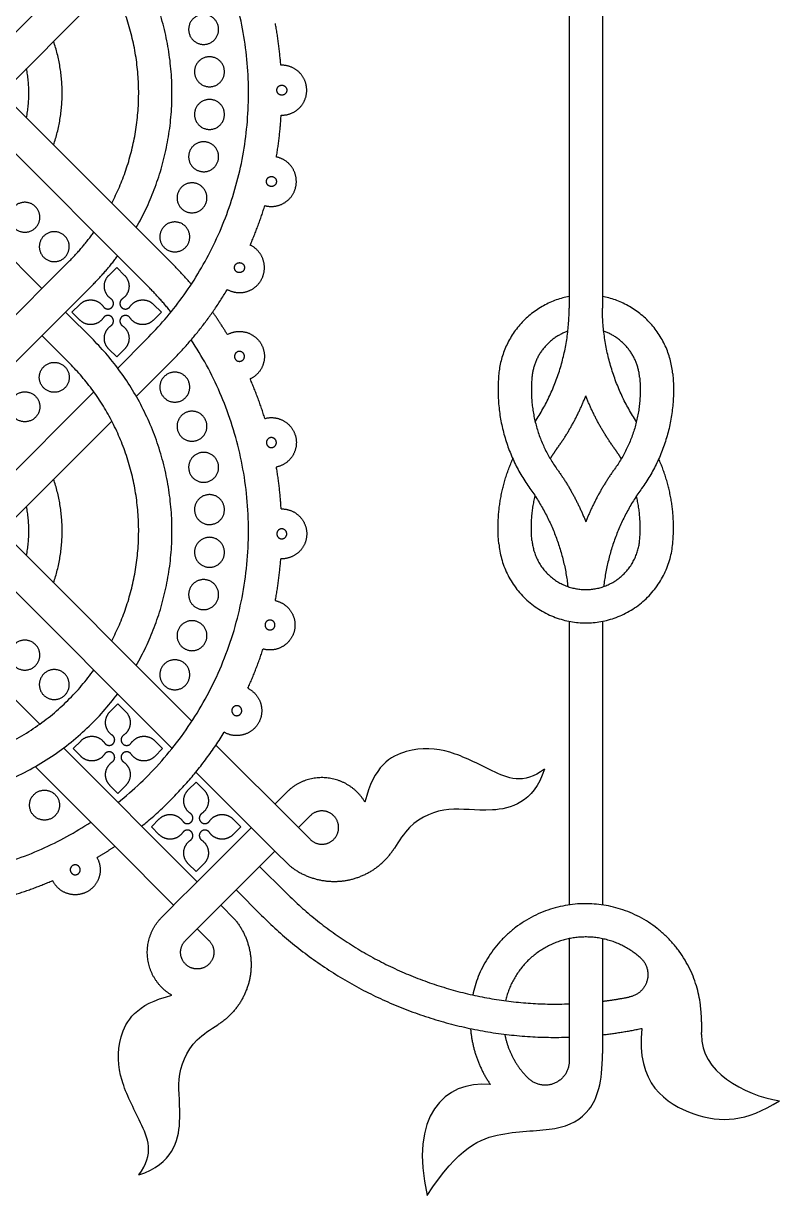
# Model space of a CAD drawing. Header units: millimetres. Extents: x -117 to 119, y -123 to 112.
# Drawn here: x -63.06 to -48.59, y 65.78 to 88.21 of the extents above; entities that cross this region are included whole.
import ezdxf

# ---------------------------------------------------------------- set-up
doc = ezdxf.new("R2010")
doc.units = ezdxf.units.MM
doc.header["$MEASUREMENT"] = 0
doc.layers.add('Layer 03', color=5, linetype='Continuous')

msp = doc.modelspace()

# ---------------------------------------------------------------- linework, layer by layer
at = {"layer": 'Layer 03'}
for p, q in [((-51.977, 90.781), (-51.977, 82.766)), ((-61.712, 89.54), (-65.409, 85.843)), ((-61.369, 88.983), (-64.958, 85.393)), ((-66.445, 86.879), (-62.706, 83.141)), ((-63.922, 86.429), (-60.702, 83.208)), ((-62.171, 83.676), (-65.409, 80.438)), ((-61.426, 83.392), (-61.275, 83.542)), ((-61.275, 83.542), (-61.125, 83.392)), ((-61.72, 83.226), (-64.958, 79.987)), ((-62.131, 82.686), (-61.981, 82.837)), ((-60.57, 82.837), (-60.419, 82.686)), ((-62.256, 82.69), (-61.72, 82.155)), ((-61.981, 82.536), (-62.131, 82.686)), ((-60.419, 82.686), (-60.57, 82.536)), ((-62.706, 82.24), (-62.171, 81.704)), ((-60.702, 82.172), (-61.256, 81.617)), ((-61.275, 81.83), (-61.426, 81.981)), ((-61.125, 81.981), (-61.275, 81.83)), ((-60.251, 81.722), (-60.899, 81.074)), ((-61.712, 81.162), (-65.409, 77.465)), ((-61.369, 80.604), (-64.958, 77.014)), ((-66.445, 78.501), (-62.748, 74.804)), ((-63.922, 78.05), (-60.212, 74.34)), ((-51.977, 76.773), (-51.977, 71.345)), ((-61.403, 75.042), (-61.252, 75.192)), ((-61.252, 75.192), (-61.102, 75.042)), ((-62.108, 74.336), (-61.958, 74.487)), ((-60.547, 74.487), (-60.396, 74.336)), ((-62.292, 74.348), (-59.733, 71.789)), ((-61.958, 74.186), (-62.108, 74.336)), ((-60.396, 74.336), (-60.547, 74.186)), ((-62.836, 73.991), (-60.86, 72.015)), ((-61.252, 73.48), (-61.403, 73.631)), ((-61.102, 73.631), (-61.252, 73.48)), ((-59.906, 73.544), (-59.755, 73.695)), ((-59.755, 73.695), (-59.605, 73.544)), ((-60.611, 72.839), (-60.46, 72.99)), ((-59.05, 72.99), (-58.899, 72.839)), ((-57.796, 72.825), (-57.571, 73.05)), ((-60.46, 72.689), (-60.611, 72.839)), ((-59.733, 71.789), (-58.697, 72.825)), ((-58.899, 72.839), (-59.05, 72.689)), ((-57.571, 72.6), (-57.796, 72.825)), ((-59.283, 71.339), (-58.247, 72.375)), ((-57.982, 72.11), (-58.247, 72.375)), ((-59.755, 71.983), (-59.906, 72.134)), ((-59.605, 72.134), (-59.755, 71.983)), ((-58.539, 72.082), (-58.05, 71.593)), ((-58.99, 71.631), (-58.5, 71.142)), ((-60.184, 71.339), (-60.409, 71.113)), ((-59.733, 70.888), (-59.958, 70.663)), ((-59.508, 70.663), (-59.733, 70.888)), ((-51.977, 70.699), (-51.977, 68.5))]:
    msp.add_line(p, q, dxfattribs=at)
for points in [[(-52.614, 90.781), (-52.614, 82.766)], [(-63.472, 86.879), (-60.251, 83.659)], [(-63.472, 78.501), (-59.834, 74.863)], [(-52.614, 76.773), (-52.614, 71.346)], [(-57.796, 72.825), (-59.374, 74.403)], [(-59.759, 73.887), (-58.247, 72.375)], [(-58.247, 73.276), (-58.021, 73.501)], [(-60.187, 71.342), (-61.311, 72.466)], [(-60.187, 71.342), (-59.733, 71.789)], [(-59.733, 70.888), (-59.283, 71.339)], [(-59.018, 71.074), (-59.283, 71.339)], [(-52.614, 70.699), (-52.614, 68.353)]]:
    msp.add_lwpolyline(points, dxfattribs=at)
for points, weights in [([(-60.899, 84.307), (-58.945, 87.732), (-61.72, 90.533)], [1, 0.7963505153, 1]), ([(-60.702, 82.172), (-56.866, 86.007), (-59.847, 90.538)], [1, 0.747680793176, 0.930093277241]), ([(-61.369, 84.776), (-59.835, 87.722), (-62.171, 90.083)], [1, 0.808028190732, 1]), ([(-58.134, 87.413), (-58.164, 87.815), (-58.238, 88.213)], [1, 0.99847050463, 1]), ([(-62.482, 85.89), (-62.147, 86.879), (-62.482, 87.869)], [1, 0.947288336176, 1]), ([(-63.002, 86.409), (-62.91, 86.879), (-63.002, 87.35)], [1, 0.9814504407, 1]), ([(-58.218, 85.656), (-58.15, 86.054), (-58.127, 86.458)], [1, 0.998470504638, 1]), ([(-58.72, 83.971), (-58.559, 84.341), (-58.439, 84.727)], [1, 0.9984705047, 1]), ([(-62.171, 83.676), (-61.92, 83.929), (-61.712, 84.219)], [1, 0.996953263329, 1]), ([(-61.72, 83.226), (-61.47, 83.478), (-61.256, 83.763)], [1, 0.997659663404, 1]), ([(-59.847, 83.221), (-60.04, 83.448), (-60.251, 83.659)], [1, 0.999165815154, 1]), ([(-60.235, 82.69), (-60.455, 82.961), (-60.702, 83.208)], [1, 0.998628551762, 1]), ([(-60.251, 81.722), (-59.618, 82.355), (-59.157, 83.122)], [1, 0.992554476291, 1]), ([(-52.614, 82.989), (-53.843, 82.751), (-53.961, 81.505)], [1, 0.800715267412, 1]), ([(-50.631, 81.505), (-50.749, 82.751), (-51.977, 82.989)], [1, 0.800715267386, 1]), ([(-53.265, 80.592), (-52.614, 81.581), (-52.614, 82.766)], [1, 0.957991399744, 1]), ([(-51.327, 80.592), (-51.977, 81.581), (-51.977, 82.766)], [1, 0.957991399738, 1]), ([(-59.157, 82.259), (-59.29, 82.479), (-59.438, 82.69)], [1, 0.999377049732, 1]), ([(-52.639, 82.324), (-53.264, 82.104), (-53.326, 81.445)], [1, 0.84236850136, 1]), ([(-51.265, 81.445), (-51.328, 82.104), (-51.953, 82.324)], [1, 0.842368501276, 1]), ([(-60.899, 75.928), (-58.945, 79.353), (-61.72, 82.155)], [1, 0.796350518327, 1]), ([(-61.248, 73.304), (-56.515, 77.094), (-59.847, 82.16)], [1, 0.739284247704, 1]), ([(-61.369, 76.398), (-59.835, 79.343), (-62.171, 81.704)], [1, 0.808028193635, 1]), ([(-53.961, 81.505), (-54.075, 80.297), (-53.364, 79.313)], [1, 0.935828564478, 1]), ([(-53.326, 81.445), (-53.418, 80.476), (-52.848, 79.686)], [1, 0.935828564478, 1]), ([(-51.265, 81.445), (-51.173, 80.476), (-51.744, 79.686)], [1, 0.935828564478, 1]), ([(-50.631, 81.505), (-50.517, 80.297), (-51.227, 79.313)], [1, 0.935828564478, 1]), ([(-58.439, 80.653), (-58.559, 81.039), (-58.72, 81.41)], [1, 0.9984705047, 1]), ([(-52.848, 80.075), (-52.508, 80.545), (-52.296, 81.085)], [1, 0.99211923488, 1]), ([(-51.744, 80.075), (-52.084, 80.545), (-52.296, 81.085)], [1, 0.99211923488, 1]), ([(-52.976, 79.881), (-52.916, 79.981), (-52.848, 80.075)], [1, 0.998989024563, 1]), ([(-51.616, 79.881), (-51.676, 79.981), (-51.744, 80.075)], [1, 0.998989024563, 1]), ([(-53.961, 78.256), (-54.041, 79.104), (-53.692, 79.881)], [1, 0.966820249339, 1]), ([(-50.631, 78.256), (-50.551, 79.104), (-50.9, 79.881)], [1, 0.966820249343, 1]), ([(-58.127, 78.923), (-58.15, 79.326), (-58.218, 79.724)], [1, 0.998470504637, 1]), ([(-52.848, 79.686), (-52.508, 79.216), (-52.296, 78.676)], [1, 0.99211923488, 1]), ([(-51.744, 79.686), (-52.084, 79.216), (-52.296, 78.676)], [1, 0.99211923488, 1]), ([(-62.482, 77.511), (-62.147, 78.501), (-62.482, 79.491)], [1, 0.947288336111, 1]), ([(-53.364, 79.313), (-52.755, 78.471), (-52.639, 77.438)], [1, 0.967163860532, 1]), ([(-51.227, 79.313), (-51.836, 78.471), (-51.953, 77.438)], [1, 0.96716386053, 1]), ([(-63.002, 78.031), (-62.91, 78.501), (-63.002, 78.971)], [1, 0.981450440658, 1]), ([(-53.326, 78.317), (-53.367, 78.748), (-53.265, 79.17)], [1, 0.986223079197, 1]), ([(-51.265, 78.317), (-51.224, 78.748), (-51.327, 79.17)], [1, 0.986223079197, 1]), ([(-58.238, 77.168), (-58.164, 77.565), (-58.134, 77.968)], [1, 0.99847050463, 1]), ([(-58.765, 75.49), (-58.598, 75.858), (-58.473, 76.242)], [1, 0.99847050469, 1]), ([(-67.512, 74.461), (-64.015, 72.64), (-61.712, 75.84)], [1, 0.756104107016, 1]), ([(-67.982, 73.991), (-64.005, 71.722), (-61.256, 75.384)], [1, 0.750018978987, 1]), ([(-60.795, 72.851), (-59.856, 73.618), (-59.215, 74.648)], [1, 0.986456710123, 1]), ([(-70.116, 73.794), (-66.296, 69.973), (-61.771, 72.926)], [1, 0.776447560091, 1]), ([(-61.651, 72.249), (-61.478, 72.353), (-61.311, 72.466)], [1, 0.99961755304, 1]), ([(-63.257, 71.532), (-62.871, 71.651), (-62.5, 71.812)], [1, 0.998470504698, 1]), ([(-58.05, 71.593), (-55.798, 69.34), (-52.614, 69.451)], [1, 0.917089123904, 1]), ([(-58.5, 71.142), (-56.062, 68.703), (-52.614, 68.814)], [1, 0.91764270927, 1]), ([(-51.977, 69.501), (-51.716, 69.533), (-51.458, 69.584)], [1, 0.999356681392, 1]), ([(-50.079, 68.866), (-50.069, 69.129), (-50.097, 69.391)], [1, 0.997400488986, 1]), ([(-54.502, 68.979), (-54.455, 68.395), (-54.125, 67.911)], [1, 0.966695473857, 1]), ([(-53.846, 68.87), (-53.754, 68.374), (-53.392, 68.024)], [1, 0.95242710759, 1]), ([(-51.977, 68.86), (-51.596, 68.903), (-51.22, 68.982)], [1, 0.998838873216, 1])]:
    msp.add_rational_spline(points, weights, degree=2, dxfattribs=at)
for points, weights, knots in [([(-59.324, 88.097), (-59.324, 87.811), (-59.611, 87.811), (-59.898, 87.811), (-59.898, 88.097), (-59.898, 88.384), (-59.611, 88.384), (-59.324, 88.384), (-59.324, 88.097)], [1, 0.707106781187, 1, 0.707106781187, 1, 0.707106781187, 1, 0.707106781187, 1], [0, 0, 0, 1.413717, 1.413717, 2.827433, 2.827433, 4.24115, 4.24115, 5.654867, 5.654867, 5.654867]), ([(-59.212, 87.288), (-59.212, 87.001), (-59.498, 87.001), (-59.785, 87.001), (-59.785, 87.288), (-59.785, 87.575), (-59.498, 87.575), (-59.212, 87.575), (-59.212, 87.288)], [1, 0.707106781187, 1, 0.707106781187, 1, 0.707106781187, 1, 0.707106781187, 1], [0, 0, 0, 1.413717, 1.413717, 2.827433, 2.827433, 4.24115, 4.24115, 5.654867, 5.654867, 5.654867]), ([(-58.127, 86.458), (-57.924, 86.452), (-57.78, 86.594), (-57.636, 86.736), (-57.637, 86.939), (-57.639, 87.141), (-57.785, 87.281), (-57.932, 87.421), (-58.134, 87.413)], [1, 0.920714702896, 1, 0.920714702896, 1, 0.920714702896, 1, 0.920714702896, 1], [11.743299, 11.743299, 11.743299, 12.945964, 12.945964, 14.148629, 14.148629, 15.351294, 15.351294, 16.553959, 16.553959, 16.553959]), ([(-58.21, 86.935), (-58.21, 86.84), (-58.115, 86.84), (-58.019, 86.84), (-58.019, 86.935), (-58.019, 87.031), (-58.115, 87.031), (-58.21, 87.031), (-58.21, 86.935)], [1, 0.707106781187, 1, 0.707106781187, 1, 0.707106781187, 1, 0.707106781187, 1], [0, 0, 0, 2.356194, 2.356194, 4.712389, 4.712389, 7.068583, 7.068583, 9.424778, 9.424778, 9.424778]), ([(-59.212, 86.471), (-59.212, 86.184), (-59.498, 86.184), (-59.785, 86.184), (-59.785, 86.471), (-59.785, 86.758), (-59.498, 86.758), (-59.212, 86.758), (-59.212, 86.471)], [1, 0.707106781187, 1, 0.707106781187, 1, 0.707106781187, 1, 0.707106781187, 1], [0, 0, 0, 1.413717, 1.413717, 2.827433, 2.827433, 4.24115, 4.24115, 5.654867, 5.654867, 5.654867]), ([(-59.324, 85.662), (-59.324, 85.375), (-59.611, 85.375), (-59.898, 85.375), (-59.898, 85.662), (-59.898, 85.948), (-59.611, 85.948), (-59.324, 85.948), (-59.324, 85.662)], [1, 0.707106781187, 1, 0.707106781187, 1, 0.707106781187, 1, 0.707106781187, 1], [0, 0, 0, 1.413717, 1.413717, 2.827433, 2.827433, 4.24115, 4.24115, 5.654867, 5.654867, 5.654867]), ([(-58.439, 84.727), (-58.244, 84.674), (-58.07, 84.777), (-57.896, 84.88), (-57.849, 85.077), (-57.802, 85.274), (-57.911, 85.445), (-58.02, 85.616), (-58.218, 85.656)], [1, 0.920714702896, 1, 0.920714702896, 1, 0.920714702896, 1, 0.920714702896, 1], [1.956034, 1.956034, 1.956034, 3.158699, 3.158699, 4.361364, 4.361364, 5.564029, 5.564029, 6.766694, 6.766694, 6.766694]), ([(-58.409, 85.188), (-58.409, 85.092), (-58.314, 85.092), (-58.218, 85.092), (-58.218, 85.188), (-58.218, 85.284), (-58.314, 85.284), (-58.409, 85.284), (-58.409, 85.188)], [1, 0.707106781187, 1, 0.707106781187, 1, 0.707106781187, 1, 0.707106781187, 1], [0, 0, 0, 2.356194, 2.356194, 4.712389, 4.712389, 7.068583, 7.068583, 9.424778, 9.424778, 9.424778]), ([(-59.547, 84.875), (-59.547, 84.589), (-59.834, 84.589), (-60.12, 84.589), (-60.12, 84.875), (-60.12, 85.162), (-59.834, 85.162), (-59.547, 85.162), (-59.547, 84.875)], [1, 0.707106781187, 1, 0.707106781187, 1, 0.707106781187, 1, 0.707106781187, 1], [0, 0, 0, 1.413717, 1.413717, 2.827433, 2.827433, 4.24115, 4.24115, 5.654867, 5.654867, 5.654867]), ([(-63.319, 84.503), (-63.319, 84.79), (-63.033, 84.79), (-62.746, 84.79), (-62.746, 84.503), (-62.746, 84.217), (-63.033, 84.217), (-63.319, 84.217), (-63.319, 84.503)], [1, 0.707106781187, 1, 0.707106781187, 1, 0.707106781187, 1, 0.707106781187, 1], [0, 0, 0, 1.413717, 1.413717, 2.827433, 2.827433, 4.24115, 4.24115, 5.654867, 5.654867, 5.654867]), ([(-59.876, 84.127), (-59.876, 83.841), (-60.162, 83.841), (-60.449, 83.841), (-60.449, 84.127), (-60.449, 84.414), (-60.162, 84.414), (-59.876, 84.414), (-59.876, 84.127)], [1, 0.707106781187, 1, 0.707106781187, 1, 0.707106781187, 1, 0.707106781187, 1], [0, 0, 0, 1.413717, 1.413717, 2.827433, 2.827433, 4.24115, 4.24115, 5.654867, 5.654867, 5.654867]), ([(-62.756, 83.94), (-62.756, 84.227), (-62.47, 84.227), (-62.183, 84.227), (-62.183, 83.94), (-62.183, 83.654), (-62.47, 83.654), (-62.756, 83.654), (-62.756, 83.94)], [1, 0.707106781187, 1, 0.707106781187, 1, 0.707106781187, 1, 0.707106781187, 1], [0, 0, 0, 1.413717, 1.413717, 2.827433, 2.827433, 4.24115, 4.24115, 5.654867, 5.654867, 5.654867]), ([(-59.157, 83.122), (-58.98, 83.023), (-58.786, 83.082), (-58.592, 83.14), (-58.5, 83.32), (-58.407, 83.5), (-58.472, 83.692), (-58.537, 83.884), (-58.72, 83.971)], [1, 0.920714702896, 1, 0.920714702896, 1, 0.920714702896, 1, 0.920714702896, 1], [1.593547, 1.593547, 1.593547, 2.796212, 2.796212, 3.998877, 3.998877, 5.201542, 5.201542, 6.404207, 6.404207, 6.404207]), ([(-59.02, 83.539), (-59.02, 83.444), (-58.924, 83.444), (-58.829, 83.444), (-58.829, 83.539), (-58.829, 83.635), (-58.924, 83.635), (-59.02, 83.635), (-59.02, 83.539)], [1, 0.707106781187, 1, 0.707106781187, 1, 0.707106781187, 1, 0.707106781187, 1], [0, 0, 0, 2.356194, 2.356194, 4.712389, 4.712389, 7.068583, 7.068583, 9.424778, 9.424778, 9.424778]), ([(-61.383, 82.942), (-61.497, 83.02), (-61.51, 83.157), (-61.523, 83.294), (-61.426, 83.392)], [1, 0.904863889332, 1, 0.904863889332, 1], [28.739447, 28.739447, 28.739447, 29.548452, 29.548452, 30.357457, 30.357457, 30.357457]), ([(-61.125, 83.392), (-61.027, 83.294), (-61.04, 83.157), (-61.053, 83.02), (-61.167, 82.942)], [1, 0.904863889332, 1, 0.904863889332, 1], [31.693684, 31.693684, 31.693684, 32.50269, 32.50269, 33.311695, 33.311695, 33.311695]), ([(-61.981, 82.837), (-61.883, 82.934), (-61.746, 82.921), (-61.609, 82.908), (-61.531, 82.794)], [1, 0.904854530768, 1, 0.904854530768, 1], [25.945827, 25.945827, 25.945827, 26.754913, 26.754913, 27.564, 27.564, 27.564]), ([(-61.531, 82.794), (-61.503, 82.753), (-61.453, 82.748), (-61.403, 82.743), (-61.368, 82.779), (-61.332, 82.814), (-61.337, 82.864), (-61.342, 82.914), (-61.383, 82.942)], [1, 0.904841645653, 1, 0.904841645653, 1, 0.904841645653, 1, 0.904841645653, 1], [27.564, 27.564, 27.564, 27.857861, 27.857861, 28.151723, 28.151723, 28.445585, 28.445585, 28.739447, 28.739447, 28.739447]), ([(-61.167, 82.942), (-61.209, 82.914), (-61.213, 82.864), (-61.218, 82.814), (-61.183, 82.779), (-61.147, 82.743), (-61.097, 82.748), (-61.048, 82.753), (-61.019, 82.794)], [1, 0.904841645654, 1, 0.904841645654, 1, 0.904841645654, 1, 0.904841645654, 1], [33.311695, 33.311695, 33.311695, 33.605557, 33.605557, 33.899418, 33.899418, 34.19328, 34.19328, 34.487142, 34.487142, 34.487142]), ([(-61.019, 82.794), (-60.942, 82.908), (-60.805, 82.921), (-60.667, 82.934), (-60.57, 82.837)], [1, 0.904854530768, 1, 0.904854530768, 1], [34.487142, 34.487142, 34.487142, 35.296228, 35.296228, 36.105314, 36.105314, 36.105314]), ([(-61.531, 82.578), (-61.609, 82.464), (-61.746, 82.451), (-61.883, 82.438), (-61.981, 82.536)], [1, 0.904854530768, 1, 0.904854530768, 1], [22.991428, 22.991428, 22.991428, 23.800514, 23.800514, 24.6096, 24.6096, 24.6096]), ([(-61.383, 82.43), (-61.342, 82.458), (-61.337, 82.508), (-61.332, 82.558), (-61.368, 82.594), (-61.403, 82.629), (-61.453, 82.624), (-61.503, 82.62), (-61.531, 82.578)], [1, 0.904841645653, 1, 0.904841645653, 1, 0.904841645653, 1, 0.904841645653, 1], [21.815981, 21.815981, 21.815981, 22.109843, 22.109843, 22.403704, 22.403704, 22.697566, 22.697566, 22.991428, 22.991428, 22.991428]), ([(-61.019, 82.578), (-61.048, 82.62), (-61.097, 82.624), (-61.147, 82.629), (-61.183, 82.594), (-61.218, 82.558), (-61.213, 82.508), (-61.209, 82.458), (-61.167, 82.43)], [1, 0.904841645653, 1, 0.904841645653, 1, 0.904841645653, 1, 0.904841645653, 1], [39.059714, 39.059714, 39.059714, 39.353575, 39.353575, 39.647437, 39.647437, 39.941299, 39.941299, 40.235161, 40.235161, 40.235161]), ([(-60.57, 82.536), (-60.667, 82.438), (-60.805, 82.451), (-60.942, 82.464), (-61.019, 82.578)], [1, 0.904854530768, 1, 0.904854530768, 1], [37.441541, 37.441541, 37.441541, 38.250627, 38.250627, 39.059714, 39.059714, 39.059714]), ([(-61.426, 81.981), (-61.523, 82.078), (-61.51, 82.215), (-61.497, 82.353), (-61.383, 82.43)], [1, 0.904863889332, 1, 0.904863889332, 1], [20.19797, 20.19797, 20.19797, 21.006976, 21.006976, 21.815981, 21.815981, 21.815981]), ([(-61.167, 82.43), (-61.053, 82.353), (-61.04, 82.215), (-61.027, 82.078), (-61.125, 81.981)], [1, 0.904863889332, 1, 0.904863889332, 1], [40.235161, 40.235161, 40.235161, 41.044166, 41.044166, 41.853171, 41.853171, 41.853171]), ([(-59.157, 82.259), (-58.98, 82.357), (-58.786, 82.299), (-58.592, 82.24), (-58.5, 82.06), (-58.407, 81.88), (-58.472, 81.688), (-58.537, 81.496), (-58.72, 81.41)], [1, 0.920714702896, 1, 0.920714702896, 1, 0.920714702896, 1, 0.920714702896, 1], [1.593547, 1.593547, 1.593547, 2.796212, 2.796212, 3.998877, 3.998877, 5.201542, 5.201542, 6.404207, 6.404207, 6.404207]), ([(-59.02, 81.841), (-59.02, 81.937), (-58.924, 81.937), (-58.829, 81.937), (-58.829, 81.841), (-58.829, 81.746), (-58.924, 81.746), (-59.02, 81.746), (-59.02, 81.841)], [1, 0.707106781187, 1, 0.707106781187, 1, 0.707106781187, 1, 0.707106781187, 1], [0, 0, 0, 2.356194, 2.356194, 4.712389, 4.712389, 7.068583, 7.068583, 9.424778, 9.424778, 9.424778]), ([(-62.183, 81.44), (-62.183, 81.727), (-62.47, 81.727), (-62.756, 81.727), (-62.756, 81.44), (-62.756, 81.154), (-62.47, 81.154), (-62.183, 81.154), (-62.183, 81.44)], [1, 0.707106781187, 1, 0.707106781187, 1, 0.707106781187, 1, 0.707106781187, 1], [0, 0, 0, 1.413717, 1.413717, 2.827433, 2.827433, 4.24115, 4.24115, 5.654867, 5.654867, 5.654867]), ([(-59.876, 81.253), (-59.876, 80.966), (-60.162, 80.966), (-60.449, 80.966), (-60.449, 81.253), (-60.449, 81.54), (-60.162, 81.54), (-59.876, 81.54), (-59.876, 81.253)], [1, 0.707106781187, 1, 0.707106781187, 1, 0.707106781187, 1, 0.707106781187, 1], [0, 0, 0, 1.413717, 1.413717, 2.827433, 2.827433, 4.24115, 4.24115, 5.654867, 5.654867, 5.654867]), ([(-62.746, 80.877), (-62.746, 81.164), (-63.033, 81.164), (-63.319, 81.164), (-63.319, 80.877), (-63.319, 80.59), (-63.033, 80.59), (-62.746, 80.59), (-62.746, 80.877)], [1, 0.707106781187, 1, 0.707106781187, 1, 0.707106781187, 1, 0.707106781187, 1], [0, 0, 0, 1.413717, 1.413717, 2.827433, 2.827433, 4.24115, 4.24115, 5.654867, 5.654867, 5.654867]), ([(-59.547, 80.505), (-59.547, 80.218), (-59.834, 80.218), (-60.12, 80.218), (-60.12, 80.505), (-60.12, 80.792), (-59.834, 80.792), (-59.547, 80.792), (-59.547, 80.505)], [1, 0.707106781187, 1, 0.707106781187, 1, 0.707106781187, 1, 0.707106781187, 1], [0, 0, 0, 1.413717, 1.413717, 2.827433, 2.827433, 4.24115, 4.24115, 5.654867, 5.654867, 5.654867]), ([(-58.439, 80.653), (-58.244, 80.707), (-58.07, 80.603), (-57.896, 80.5), (-57.849, 80.303), (-57.802, 80.106), (-57.911, 79.935), (-58.02, 79.765), (-58.218, 79.724)], [1, 0.920714702896, 1, 0.920714702896, 1, 0.920714702896, 1, 0.920714702896, 1], [1.956034, 1.956034, 1.956034, 3.158699, 3.158699, 4.361364, 4.361364, 5.564029, 5.564029, 6.766694, 6.766694, 6.766694]), ([(-58.409, 80.192), (-58.409, 80.288), (-58.314, 80.288), (-58.218, 80.288), (-58.218, 80.192), (-58.218, 80.097), (-58.314, 80.097), (-58.409, 80.097), (-58.409, 80.192)], [1, 0.707106781187, 1, 0.707106781187, 1, 0.707106781187, 1, 0.707106781187, 1], [0, 0, 0, 2.356194, 2.356194, 4.712389, 4.712389, 7.068583, 7.068583, 9.424778, 9.424778, 9.424778]), ([(-59.324, 79.719), (-59.324, 79.432), (-59.611, 79.432), (-59.898, 79.432), (-59.898, 79.719), (-59.898, 80.005), (-59.611, 80.005), (-59.324, 80.005), (-59.324, 79.719)], [1, 0.707106781187, 1, 0.707106781187, 1, 0.707106781187, 1, 0.707106781187, 1], [0, 0, 0, 1.413717, 1.413717, 2.827433, 2.827433, 4.24115, 4.24115, 5.654867, 5.654867, 5.654867]), ([(-59.212, 78.909), (-59.212, 78.623), (-59.498, 78.623), (-59.785, 78.623), (-59.785, 78.909), (-59.785, 79.196), (-59.498, 79.196), (-59.212, 79.196), (-59.212, 78.909)], [1, 0.707106781187, 1, 0.707106781187, 1, 0.707106781187, 1, 0.707106781187, 1], [0, 0, 0, 1.413717, 1.413717, 2.827433, 2.827433, 4.24115, 4.24115, 5.654867, 5.654867, 5.654867]), ([(-58.127, 78.923), (-57.924, 78.928), (-57.78, 78.786), (-57.636, 78.644), (-57.637, 78.442), (-57.639, 78.239), (-57.785, 78.099), (-57.932, 77.96), (-58.134, 77.968)], [1, 0.920714702896, 1, 0.920714702896, 1, 0.920714702896, 1, 0.920714702896, 1], [11.743299, 11.743299, 11.743299, 12.945964, 12.945964, 14.148629, 14.148629, 15.351294, 15.351294, 16.553959, 16.553959, 16.553959]), ([(-58.21, 78.445), (-58.21, 78.541), (-58.115, 78.541), (-58.019, 78.541), (-58.019, 78.445), (-58.019, 78.35), (-58.115, 78.35), (-58.21, 78.35), (-58.21, 78.445)], [1, 0.707106781187, 1, 0.707106781187, 1, 0.707106781187, 1, 0.707106781187, 1], [0, 0, 0, 2.356194, 2.356194, 4.712389, 4.712389, 7.068583, 7.068583, 9.424778, 9.424778, 9.424778]), ([(-59.212, 78.092), (-59.212, 77.806), (-59.498, 77.806), (-59.785, 77.806), (-59.785, 78.092), (-59.785, 78.379), (-59.498, 78.379), (-59.212, 78.379), (-59.212, 78.092)], [1, 0.707106781187, 1, 0.707106781187, 1, 0.707106781187, 1, 0.707106781187, 1], [0, 0, 0, 1.413717, 1.413717, 2.827433, 2.827433, 4.24115, 4.24115, 5.654867, 5.654867, 5.654867]), ([(-53.326, 78.317), (-53.238, 77.379), (-52.296, 77.379), (-51.354, 77.379), (-51.265, 78.317)], [1, 0.739727037799, 1, 0.739727037799, 1], [10.517408, 10.517408, 10.517408, 15.315264, 15.315264, 20.11312, 20.11312, 20.11312]), ([(-53.961, 78.256), (-53.817, 76.742), (-52.296, 76.742), (-50.775, 76.742), (-50.631, 78.256)], [1, 0.739727034531, 1, 0.739727034531, 1], [10.517408, 10.517408, 10.517408, 15.315264, 15.315264, 20.11312, 20.11312, 20.11312]), ([(-59.324, 77.283), (-59.324, 76.996), (-59.611, 76.996), (-59.898, 76.996), (-59.898, 77.283), (-59.898, 77.57), (-59.611, 77.57), (-59.324, 77.57), (-59.324, 77.283)], [1, 0.707106781187, 1, 0.707106781187, 1, 0.707106781187, 1, 0.707106781187, 1], [0, 0, 0, 1.413717, 1.413717, 2.827433, 2.827433, 4.24115, 4.24115, 5.654867, 5.654867, 5.654867]), ([(-58.238, 77.168), (-58.04, 77.124), (-57.933, 76.952), (-57.827, 76.78), (-57.877, 76.583), (-57.927, 76.387), (-58.103, 76.287), (-58.279, 76.186), (-58.473, 76.242)], [1, 0.920714702896, 1, 0.920714702896, 1, 0.920714702896, 1, 0.920714702896, 1], [2.681009, 2.681009, 2.681009, 3.883674, 3.883674, 5.086339, 5.086339, 6.289004, 6.289004, 7.491669, 7.491669, 7.491669]), ([(-59.547, 76.497), (-59.547, 76.21), (-59.834, 76.21), (-60.12, 76.21), (-60.12, 76.497), (-60.12, 76.784), (-59.834, 76.784), (-59.547, 76.784), (-59.547, 76.497)], [1, 0.707106781187, 1, 0.707106781187, 1, 0.707106781187, 1, 0.707106781187, 1], [0, 0, 0, 1.413717, 1.413717, 2.827433, 2.827433, 4.24115, 4.24115, 5.654867, 5.654867, 5.654867]), ([(-58.436, 76.701), (-58.436, 76.797), (-58.34, 76.797), (-58.245, 76.797), (-58.245, 76.701), (-58.245, 76.606), (-58.34, 76.606), (-58.436, 76.606), (-58.436, 76.701)], [1, 0.707106781187, 1, 0.707106781187, 1, 0.707106781187, 1, 0.707106781187, 1], [0, 0, 0, 2.356194, 2.356194, 4.712389, 4.712389, 7.068583, 7.068583, 9.424778, 9.424778, 9.424778]), ([(-63.319, 76.125), (-63.319, 76.411), (-63.033, 76.411), (-62.746, 76.411), (-62.746, 76.125), (-62.746, 75.838), (-63.033, 75.838), (-63.319, 75.838), (-63.319, 76.125)], [1, 0.707106781187, 1, 0.707106781187, 1, 0.707106781187, 1, 0.707106781187, 1], [0, 0, 0, 1.413717, 1.413717, 2.827433, 2.827433, 4.24115, 4.24115, 5.654867, 5.654867, 5.654867]), ([(-59.876, 75.749), (-59.876, 75.462), (-60.162, 75.462), (-60.449, 75.462), (-60.449, 75.749), (-60.449, 76.036), (-60.162, 76.036), (-59.876, 76.036), (-59.876, 75.749)], [1, 0.707106781187, 1, 0.707106781187, 1, 0.707106781187, 1, 0.707106781187, 1], [0, 0, 0, 1.413717, 1.413717, 2.827433, 2.827433, 4.24115, 4.24115, 5.654867, 5.654867, 5.654867]), ([(-62.756, 75.562), (-62.756, 75.848), (-62.47, 75.848), (-62.183, 75.848), (-62.183, 75.562), (-62.183, 75.275), (-62.47, 75.275), (-62.756, 75.275), (-62.756, 75.562)], [1, 0.707106781187, 1, 0.707106781187, 1, 0.707106781187, 1, 0.707106781187, 1], [0, 0, 0, 1.413717, 1.413717, 2.827433, 2.827433, 4.24115, 4.24115, 5.654867, 5.654867, 5.654867]), ([(-58.765, 75.49), (-58.583, 75.401), (-58.521, 75.208), (-58.459, 75.015), (-58.555, 74.837), (-58.65, 74.658), (-58.845, 74.603), (-59.04, 74.547), (-59.215, 74.648)], [1, 0.920714702896, 1, 0.920714702896, 1, 0.920714702896, 1, 0.920714702896, 1], [3.043496, 3.043496, 3.043496, 4.246161, 4.246161, 5.448826, 5.448826, 6.651491, 6.651491, 7.854156, 7.854156, 7.854156]), ([(-59.072, 75.062), (-59.072, 75.157), (-58.976, 75.157), (-58.881, 75.157), (-58.881, 75.062), (-58.881, 74.966), (-58.976, 74.966), (-59.072, 74.966), (-59.072, 75.062)], [1, 0.707106781187, 1, 0.707106781187, 1, 0.707106781187, 1, 0.707106781187, 1], [0, 0, 0, 2.356194, 2.356194, 4.712389, 4.712389, 7.068583, 7.068583, 9.424778, 9.424778, 9.424778]), ([(-61.36, 74.592), (-61.474, 74.67), (-61.487, 74.807), (-61.5, 74.944), (-61.403, 75.042)], [1, 0.904863889332, 1, 0.904863889332, 1], [28.739447, 28.739447, 28.739447, 29.548452, 29.548452, 30.357457, 30.357457, 30.357457]), ([(-61.102, 75.042), (-61.004, 74.944), (-61.017, 74.807), (-61.03, 74.67), (-61.144, 74.592)], [1, 0.904863889332, 1, 0.904863889332, 1], [31.693684, 31.693684, 31.693684, 32.50269, 32.50269, 33.311695, 33.311695, 33.311695]), ([(-61.958, 74.487), (-61.86, 74.584), (-61.723, 74.571), (-61.586, 74.558), (-61.508, 74.444)], [1, 0.904854530768, 1, 0.904854530768, 1], [25.945827, 25.945827, 25.945827, 26.754913, 26.754913, 27.564, 27.564, 27.564]), ([(-61.508, 74.444), (-61.48, 74.403), (-61.43, 74.398), (-61.38, 74.393), (-61.345, 74.429), (-61.309, 74.464), (-61.314, 74.514), (-61.319, 74.564), (-61.36, 74.592)], [1, 0.904841645653, 1, 0.904841645653, 1, 0.904841645653, 1, 0.904841645653, 1], [27.564, 27.564, 27.564, 27.857861, 27.857861, 28.151723, 28.151723, 28.445585, 28.445585, 28.739447, 28.739447, 28.739447]), ([(-61.144, 74.592), (-61.186, 74.564), (-61.19, 74.514), (-61.195, 74.464), (-61.16, 74.429), (-61.124, 74.393), (-61.074, 74.398), (-61.024, 74.403), (-60.996, 74.444)], [1, 0.904841645653, 1, 0.904841645653, 1, 0.904841645653, 1, 0.904841645653, 1], [33.311695, 33.311695, 33.311695, 33.605557, 33.605557, 33.899418, 33.899418, 34.19328, 34.19328, 34.487142, 34.487142, 34.487142]), ([(-60.996, 74.444), (-60.919, 74.558), (-60.782, 74.571), (-60.644, 74.584), (-60.547, 74.487)], [1, 0.904854530768, 1, 0.904854530768, 1], [34.487142, 34.487142, 34.487142, 35.296228, 35.296228, 36.105314, 36.105314, 36.105314]), ([(-61.36, 74.08), (-61.319, 74.108), (-61.314, 74.158), (-61.309, 74.208), (-61.345, 74.244), (-61.38, 74.279), (-61.43, 74.274), (-61.48, 74.27), (-61.508, 74.228)], [1, 0.904841645653, 1, 0.904841645653, 1, 0.904841645653, 1, 0.904841645653, 1], [21.815981, 21.815981, 21.815981, 22.109843, 22.109843, 22.403704, 22.403704, 22.697566, 22.697566, 22.991428, 22.991428, 22.991428]), ([(-60.996, 74.228), (-61.024, 74.27), (-61.074, 74.274), (-61.124, 74.279), (-61.16, 74.244), (-61.195, 74.208), (-61.19, 74.158), (-61.186, 74.108), (-61.144, 74.08)], [1, 0.904841645654, 1, 0.904841645654, 1, 0.904841645654, 1, 0.904841645654, 1], [39.059714, 39.059714, 39.059714, 39.353575, 39.353575, 39.647437, 39.647437, 39.941299, 39.941299, 40.235161, 40.235161, 40.235161]), ([(-61.508, 74.228), (-61.586, 74.114), (-61.723, 74.101), (-61.86, 74.088), (-61.958, 74.186)], [1, 0.904854530768, 1, 0.904854530768, 1], [22.991428, 22.991428, 22.991428, 23.800514, 23.800514, 24.6096, 24.6096, 24.6096]), ([(-61.403, 73.631), (-61.5, 73.728), (-61.487, 73.866), (-61.474, 74.003), (-61.36, 74.08)], [1, 0.904863889332, 1, 0.904863889332, 1], [20.19797, 20.19797, 20.19797, 21.006976, 21.006976, 21.815981, 21.815981, 21.815981]), ([(-61.144, 74.08), (-61.03, 74.003), (-61.017, 73.866), (-61.004, 73.728), (-61.102, 73.631)], [1, 0.904863889332, 1, 0.904863889332, 1], [40.235161, 40.235161, 40.235161, 41.044166, 41.044166, 41.853171, 41.853171, 41.853171]), ([(-60.547, 74.186), (-60.644, 74.088), (-60.782, 74.101), (-60.919, 74.114), (-60.996, 74.228)], [1, 0.904854530768, 1, 0.904854530768, 1], [37.441541, 37.441541, 37.441541, 38.250627, 38.250627, 39.059714, 39.059714, 39.059714]), ([(-56.523, 73.312), (-56.761, 73.714), (-57.226, 73.773), (-57.69, 73.832), (-58.021, 73.501)], [1, 0.898026434801, 1, 0.898026434801, 1], [4.46105, 4.46105, 4.46105, 5.372117, 5.372117, 6.283184, 6.283184, 6.283184]), ([(-62.657, 72.968), (-62.37, 72.968), (-62.37, 73.254), (-62.37, 73.541), (-62.657, 73.541), (-62.943, 73.541), (-62.943, 73.254), (-62.943, 72.968), (-62.657, 72.968)], [1, 0.707106781187, 1, 0.707106781187, 1, 0.707106781187, 1, 0.707106781187, 1], [0, 0, 0, 1.413717, 1.413717, 2.827433, 2.827433, 4.24115, 4.24115, 5.654867, 5.654867, 5.654867]), ([(-59.863, 73.095), (-59.977, 73.172), (-59.99, 73.31), (-60.003, 73.447), (-59.906, 73.544)], [0.999999954636, 0.904863912014, 1, 0.904863889332, 1], [51.730874, 51.730874, 51.730874, 52.53988, 52.53988, 53.348885, 53.348885, 53.348885]), ([(-59.605, 73.544), (-59.507, 73.447), (-59.52, 73.31), (-59.533, 73.172), (-59.647, 73.095)], [1, 0.904863889332, 1, 0.904863889332, 1], [54.685112, 54.685112, 54.685112, 55.494117, 55.494117, 56.303123, 56.303123, 56.303123]), ([(-57.571, 72.6), (-57.42, 72.449), (-57.224, 72.531), (-57.027, 72.612), (-57.027, 72.825), (-57.027, 73.038), (-57.224, 73.119), (-57.42, 73.201), (-57.571, 73.05)], [1, 0.831469247913, 1, 0.831469247913, 1, 0.831469247913, 1, 0.831469247913, 1], [1.570793, 1.570793, 1.570793, 2.748891, 2.748891, 3.92699, 3.92699, 5.105088, 5.105088, 6.283187, 6.283187, 6.283187]), ([(-60.46, 72.99), (-60.363, 73.087), (-60.226, 73.074), (-60.089, 73.061), (-60.011, 72.947)], [1, 0.904854530768, 1, 0.904854553452, 0.999999954631], [48.937255, 48.937255, 48.937255, 49.746341, 49.746341, 50.555428, 50.555428, 50.555428]), ([(-60.011, 72.947), (-59.983, 72.906), (-59.933, 72.901), (-59.883, 72.896), (-59.848, 72.932), (-59.812, 72.967), (-59.817, 73.017), (-59.822, 73.067), (-59.863, 73.095)], [0.999999954625, 0.904841668341, 1, 0.904841645653, 1, 0.904841645653, 1, 0.904841668341, 0.999999954625], [50.555428, 50.555428, 50.555428, 50.849289, 50.849289, 51.143151, 51.143151, 51.437013, 51.437013, 51.730874, 51.730874, 51.730874]), ([(-59.647, 73.095), (-59.688, 73.067), (-59.693, 73.017), (-59.698, 72.967), (-59.662, 72.932), (-59.627, 72.896), (-59.577, 72.901), (-59.527, 72.906), (-59.499, 72.947)], [1, 0.904841645653, 1, 0.904841645653, 1, 0.904841645653, 1, 0.904841645653, 1], [56.303123, 56.303123, 56.303123, 56.596985, 56.596985, 56.890846, 56.890846, 57.184708, 57.184708, 57.47857, 57.47857, 57.47857]), ([(-59.499, 72.947), (-59.422, 73.061), (-59.284, 73.074), (-59.147, 73.087), (-59.05, 72.99)], [1, 0.904854530768, 1, 0.904854530768, 1], [57.47857, 57.47857, 57.47857, 58.287656, 58.287656, 59.096742, 59.096742, 59.096742]), ([(-60.011, 72.731), (-60.089, 72.617), (-60.226, 72.604), (-60.363, 72.591), (-60.46, 72.689)], [1, 0.904854530768, 1, 0.904854553452, 0.999999954631], [45.982856, 45.982856, 45.982856, 46.791942, 46.791942, 47.601028, 47.601028, 47.601028]), ([(-59.863, 72.583), (-59.822, 72.611), (-59.817, 72.661), (-59.812, 72.711), (-59.848, 72.746), (-59.883, 72.782), (-59.933, 72.777), (-59.983, 72.772), (-60.011, 72.731)], [1, 0.904841645653, 1, 0.904841645653, 1, 0.904841645653, 1, 0.904841645653, 1], [44.807409, 44.807409, 44.807409, 45.101271, 45.101271, 45.395132, 45.395132, 45.688994, 45.688994, 45.982856, 45.982856, 45.982856]), ([(-59.499, 72.731), (-59.527, 72.772), (-59.577, 72.777), (-59.627, 72.782), (-59.662, 72.746), (-59.698, 72.711), (-59.693, 72.661), (-59.688, 72.611), (-59.647, 72.583)], [1, 0.904841645654, 1, 0.904841645654, 1, 0.904841645654, 1, 0.904841645654, 1], [62.051142, 62.051142, 62.051142, 62.345003, 62.345003, 62.638865, 62.638865, 62.932727, 62.932727, 63.226588, 63.226588, 63.226588]), ([(-59.05, 72.689), (-59.147, 72.591), (-59.284, 72.604), (-59.422, 72.617), (-59.499, 72.731)], [0.999999954631, 0.904854553452, 1, 0.904854530768, 1], [60.432969, 60.432969, 60.432969, 61.242055, 61.242055, 62.051142, 62.051142, 62.051142]), ([(-59.906, 72.134), (-60.003, 72.231), (-59.99, 72.368), (-59.977, 72.506), (-59.863, 72.583)], [0.999999954636, 0.904863912014, 1, 0.904863889332, 1], [43.189398, 43.189398, 43.189398, 43.998403, 43.998403, 44.807409, 44.807409, 44.807409]), ([(-59.647, 72.583), (-59.533, 72.506), (-59.52, 72.368), (-59.507, 72.231), (-59.605, 72.134)], [1, 0.904863889332, 1, 0.904863889332, 1], [40.235161, 40.235161, 40.235161, 41.044166, 41.044166, 41.853171, 41.853171, 41.853171]), ([(-61.651, 72.249), (-61.553, 72.072), (-61.611, 71.878), (-61.67, 71.685), (-61.85, 71.592), (-62.03, 71.499), (-62.222, 71.564), (-62.413, 71.629), (-62.5, 71.812)], [1, 0.920714702896, 1, 0.920714702896, 1, 0.920714702896, 1, 0.920714702896, 1], [1.593547, 1.593547, 1.593547, 2.796212, 2.796212, 3.998877, 3.998877, 5.201542, 5.201542, 6.404207, 6.404207, 6.404207]), ([(-57.982, 72.11), (-57.508, 71.715), (-56.898, 71.811), (-56.289, 71.908), (-55.96, 72.43)], [1, 0.910628099152, 1, 0.910628099152, 1], [0, 0, 0, 3.637903, 3.637903, 7.275806, 7.275806, 7.275806]), ([(-62.069, 72.112), (-61.973, 72.112), (-61.973, 72.017), (-61.973, 71.921), (-62.069, 71.921), (-62.164, 71.921), (-62.164, 72.017), (-62.164, 72.112), (-62.069, 72.112)], [1, 0.707106781187, 1, 0.707106781187, 1, 0.707106781187, 1, 0.707106781187, 1], [0, 0, 0, 2.356194, 2.356194, 4.712389, 4.712389, 7.068583, 7.068583, 9.424778, 9.424778, 9.424778]), ([(-50.097, 69.391), (-50.297, 71.266), (-52.18, 71.365), (-54.063, 71.465), (-54.46, 69.621)], [1, 0.761049470837, 1, 0.761049470837, 1], [35.805168, 35.805168, 35.805168, 42.787156, 42.787156, 49.769143, 49.769143, 49.769143]), ([(-60.219, 69.615), (-60.622, 69.853), (-60.681, 70.318), (-60.74, 70.782), (-60.409, 71.113)], [1, 0.898026434801, 1, 0.898026434801, 1], [4.46105, 4.46105, 4.46105, 5.372117, 5.372117, 6.283184, 6.283184, 6.283184]), ([(-59.018, 71.074), (-58.623, 70.6), (-58.719, 69.99), (-58.816, 69.381), (-59.338, 69.052)], [1, 0.910628099152, 1, 0.910628099152, 1], [0, 0, 0, 3.637903, 3.637903, 7.275806, 7.275806, 7.275806]), ([(-59.508, 70.663), (-59.357, 70.512), (-59.439, 70.316), (-59.52, 70.119), (-59.733, 70.119), (-59.946, 70.119), (-60.027, 70.316), (-60.109, 70.512), (-59.958, 70.663)], [1, 0.831469612303, 1, 0.831469612303, 1, 0.831469612303, 1, 0.831469612303, 1], [1.570793, 1.570793, 1.570793, 2.74889, 2.74889, 3.926987, 3.926987, 5.105085, 5.105085, 6.283182, 6.283182, 6.283182]), ([(-51.254, 70.337), (-51.925, 70.93), (-52.778, 70.656), (-53.631, 70.383), (-53.832, 69.51)], [1, 0.8693422605, 1, 0.8693422605, 1], [39.469898, 39.469898, 39.469898, 44.583006, 44.583006, 49.696115, 49.696115, 49.696115]), ([(-51.254, 70.337), (-51.051, 70.158), (-51.122, 69.897), (-51.193, 69.636), (-51.458, 69.584)], [1, 0.849325485454, 1, 0.849325485454, 1], [0, 0, 0, 1.519645, 1.519645, 3.03929, 3.03929, 3.03929]), ([(-52.614, 68.353), (-52.614, 68.05), (-52.894, 67.931), (-53.173, 67.813), (-53.392, 68.024)], [1, 0.833811991499, 1, 0.833811991499, 1], [0, 0, 0, 1.684108, 1.684108, 3.368216, 3.368216, 3.368216])]:
    msp.add_rational_spline(points, weights, degree=2, knots=knots, dxfattribs=at)
for points in [[(-53.085, 73.943), (-53.49, 73.634), (-54.111, 73.908), (-54.889, 74.324), (-55.704, 74.387), (-56.357, 74.003), (-56.523, 73.312)], [(-60.851, 66.177), (-60.542, 66.582), (-60.816, 67.203), (-61.232, 67.981), (-61.294, 68.796), (-60.911, 69.449), (-60.219, 69.615)], [(-51.22, 68.982), (-51.349, 67.935), (-50.17, 67.13), (-49.233, 67.196), (-48.587, 67.595)], [(-50.079, 68.866), (-50.106, 68.158), (-49.273, 67.71), (-48.587, 67.595)], [(-55.33, 65.783), (-54.735, 66.717), (-53.887, 67.04), (-52.817, 67.006), (-52.172, 67.345), (-51.977, 67.939), (-51.977, 68.5)], [(-54.125, 67.911), (-55.007, 67.99), (-55.686, 67.294), (-55.33, 65.783)]]:
    msp.add_open_spline(points, degree=3, dxfattribs=at)
for points in [[(-53.085, 73.943), (-53.299, 73.287), (-54.19, 73.082), (-54.891, 73.254), (-55.604, 72.984), (-55.87, 72.572), (-55.96, 72.43)], [(-60.851, 66.177), (-60.195, 66.391), (-59.99, 67.282), (-60.162, 67.983), (-59.892, 68.696), (-59.48, 68.962), (-59.338, 69.052)]]:
    msp.add_open_spline(points, degree=3, knots=[0, 0, 0, 0, 3.676102, 7.352205, 11.028307, 12.943154, 12.943154, 12.943154, 12.943154], dxfattribs=at)

doc.saveas('drawing.dxf')
